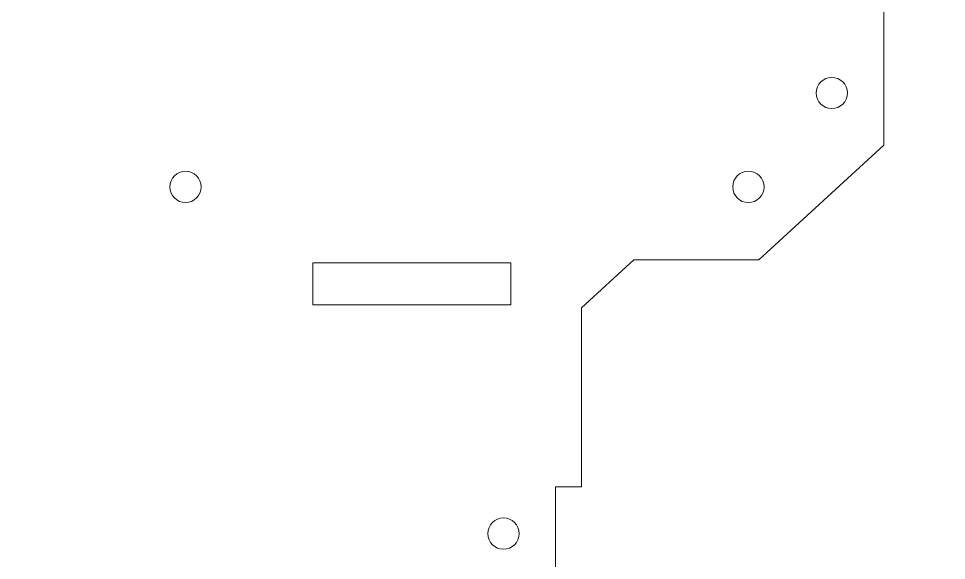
# Model space of a CAD drawing. Header units: millimetres. Extents: x 4 to 38, y -36.1 to -3.3.
# Drawn here: x 9.42 to 18.32, y -18.93 to -13.74 of the extents above; entities that cross this region are included whole.
import ezdxf

# ---------------------------------------------------------------- set-up
doc = ezdxf.new("R2010")
doc.units = ezdxf.units.MM
doc.header["$MEASUREMENT"] = 0
doc.layers.add('Layer 1', color=7, linetype='Continuous', lineweight=0)

msp = doc.modelspace()

# ---------------------------------------------------------------- linework, layer by layer
at = {"layer": 'Layer 1', "color": 18, "lineweight": 9, "true_color": 0x010101}
for points, knots in [([(18.3238, -6.3539), (18.3238, -6.3539), (18.3238, -3.3538), (18.3238, -3.3538), (18.3238, -3.3538), (4.3234, -3.3538), (4.3234, -3.3538), (4.3234, -3.3538), (4.3234, -6.3539), (4.3234, -6.3539), (4.3234, -6.3539), (4.8237, -6.3539), (4.8237, -6.3539), (4.8237, -6.3539), (4.8237, -7.3536), (4.8237, -7.3536), (4.8237, -7.3536), (4.3234, -7.3536), (4.3234, -7.3536), (4.3234, -7.3536), (4.3234, -9.3539), (4.3234, -9.3539), (4.3234, -9.3539), (4.9235, -9.9536), (4.9235, -9.9536), (4.9235, -9.9536), (4.9235, -14.9539), (4.9235, -14.9539), (4.9235, -14.9539), (6.1237, -16.0538), (6.1237, -16.0538), (6.1237, -16.0538), (7.3235, -16.0538), (7.3235, -16.0538), (7.3235, -16.0538), (7.8237, -16.5121), (7.8237, -16.5121), (7.8237, -16.5121), (7.8237, -18.2269), (7.8237, -18.2269), (7.8237, -18.2269), (8.0735, -18.2269), (8.0735, -18.2269), (8.0735, -18.2269), (8.0735, -19.2271), (8.0735, -19.2271), (8.0735, -19.2271), (7.8237, -19.2271), (7.8237, -19.2271), (7.8237, -19.2271), (7.8237, -21.512), (7.8237, -21.512), (7.8237, -21.512), (7.5736, -21.7621), (7.5736, -21.7621), (7.5736, -21.7621), (7.2236, -21.7621), (7.2236, -21.7621), (7.2236, -21.7621), (5.9236, -21.0114), (5.9236, -21.0114), (5.9236, -21.0114), (5.9236, -20.4113), (5.9236, -20.4113), (5.9236, -20.4113), (4.9235, -19.4948), (4.9235, -19.4948), (4.9235, -19.4948), (4.9235, -21.4947), (4.9235, -21.4947), (4.9235, -21.4947), (5.8235, -22.395), (5.8235, -22.395), (5.8235, -22.395), (8.8235, -24.1268), (8.8235, -24.1268), (8.8235, -24.1268), (13.8237, -24.1268), (13.8237, -24.1268), (13.8237, -24.1268), (16.8238, -22.395), (16.8238, -22.395), (16.8238, -22.395), (17.7237, -21.4947), (17.7237, -21.4947), (17.7237, -21.4947), (17.7237, -19.4948), (17.7237, -19.4948), (17.7237, -19.4948), (16.7236, -20.4113), (16.7236, -20.4113), (16.7236, -20.4113), (16.7236, -21.0114), (16.7236, -21.0114), (16.7236, -21.0114), (15.4236, -21.7621), (15.4236, -21.7621), (15.4236, -21.7621), (15.0736, -21.7621), (15.0736, -21.7621), (15.0736, -21.7621), (14.8235, -21.512), (14.8235, -21.512), (14.8235, -21.512), (14.8235, -19.2271), (14.8235, -19.2271), (14.8235, -19.2271), (14.5738, -19.2271), (14.5738, -19.2271), (14.5738, -19.2271), (14.5738, -18.2269), (14.5738, -18.2269), (14.5738, -18.2269), (14.8235, -18.2269), (14.8235, -18.2269), (14.8235, -18.2269), (14.8235, -16.5121), (14.8235, -16.5121), (14.8235, -16.5121), (15.3238, -16.0538), (15.3238, -16.0538), (15.3238, -16.0538), (16.5236, -16.0538), (16.5236, -16.0538), (16.5236, -16.0538), (17.7237, -14.9539), (17.7237, -14.9539), (17.7237, -14.9539), (17.7237, -9.9536), (17.7237, -9.9536), (17.7237, -9.9536), (18.3238, -9.3539), (18.3238, -9.3539), (18.3238, -9.3539), (18.3238, -7.3536), (18.3238, -7.3536), (18.3238, -7.3536), (17.8235, -7.3536), (17.8235, -7.3536), (17.8235, -7.3536), (17.8235, -6.3539), (17.8235, -6.3539), (17.8235, -6.3539), (18.3238, -6.3539), (18.3238, -6.3539)], [0, 0, 0, 0, 1, 1, 1, 2, 2, 2, 3, 3, 3, 4, 4, 4, 5, 5, 5, 6, 6, 6, 7, 7, 7, 8, 8, 8, 9, 9, 9, 10, 10, 10, 11, 11, 11, 12, 12, 12, 13, 13, 13, 14, 14, 14, 15, 15, 15, 16, 16, 16, 17, 17, 17, 18, 18, 18, 19, 19, 19, 20, 20, 20, 21, 21, 21, 22, 22, 22, 23, 23, 23, 24, 24, 24, 25, 25, 25, 26, 26, 26, 27, 27, 27, 28, 28, 28, 29, 29, 29, 30, 30, 30, 31, 31, 31, 32, 32, 32, 33, 33, 33, 34, 34, 34, 35, 35, 35, 36, 36, 36, 37, 37, 37, 38, 38, 38, 39, 39, 39, 40, 40, 40, 41, 41, 41, 42, 42, 42, 43, 43, 43, 44, 44, 44, 45, 45, 45, 46, 46, 46, 47, 47, 47, 48, 48, 48, 48]), ([(17.2235, -14.6036), (17.1409, -14.6036), (17.0735, -14.5365), (17.0735, -14.4536), (17.0735, -14.3707), (17.1409, -14.3037), (17.2235, -14.3037), (17.3064, -14.3037), (17.3738, -14.3707), (17.3738, -14.4536), (17.3738, -14.5365), (17.3064, -14.6036), (17.2235, -14.6036)], [0, 0, 0, 0, 1, 1, 1, 2, 2, 2, 3, 3, 3, 4, 4, 4, 4]), ([(11.0238, -15.5039), (10.9408, -15.5039), (10.8735, -15.4365), (10.8735, -15.3536), (10.8735, -15.271), (10.9408, -15.2036), (11.0238, -15.2036), (11.1063, -15.2036), (11.1737, -15.271), (11.1737, -15.3536), (11.1737, -15.4365), (11.1063, -15.5039), (11.0238, -15.5039)], [0, 0, 0, 0, 1, 1, 1, 2, 2, 2, 3, 3, 3, 4, 4, 4, 4]), ([(16.4237, -15.5039), (16.3408, -15.5039), (16.2734, -15.4365), (16.2734, -15.3536), (16.2734, -15.271), (16.3408, -15.2036), (16.4237, -15.2036), (16.5066, -15.2036), (16.5737, -15.271), (16.5737, -15.3536), (16.5737, -15.4365), (16.5066, -15.5039), (16.4237, -15.5039)], [0, 0, 0, 0, 1, 1, 1, 2, 2, 2, 3, 3, 3, 4, 4, 4, 4]), ([(12.2437, -16.4828), (12.2437, -16.4828), (12.2437, -16.0828), (12.2437, -16.0828), (12.2437, -16.0828), (14.1437, -16.0828), (14.1437, -16.0828), (14.1437, -16.0828), (14.1437, -16.4828), (14.1437, -16.4828), (14.1437, -16.4828), (12.2437, -16.4828), (12.2437, -16.4828)], [0, 0, 0, 0, 1, 1, 1, 2, 2, 2, 3, 3, 3, 4, 4, 4, 4]), ([(14.0735, -18.827), (13.9906, -18.827), (13.9236, -18.7596), (13.9236, -18.6767), (13.9236, -18.5942), (13.9906, -18.5268), (14.0735, -18.5268), (14.1564, -18.5268), (14.2234, -18.5942), (14.2234, -18.6767), (14.2234, -18.7596), (14.1564, -18.827), (14.0735, -18.827)], [0, 0, 0, 0, 1, 1, 1, 2, 2, 2, 3, 3, 3, 4, 4, 4, 4])]:
    msp.add_open_spline(points, degree=3, knots=knots, dxfattribs=at)

doc.saveas('drawing.dxf')
